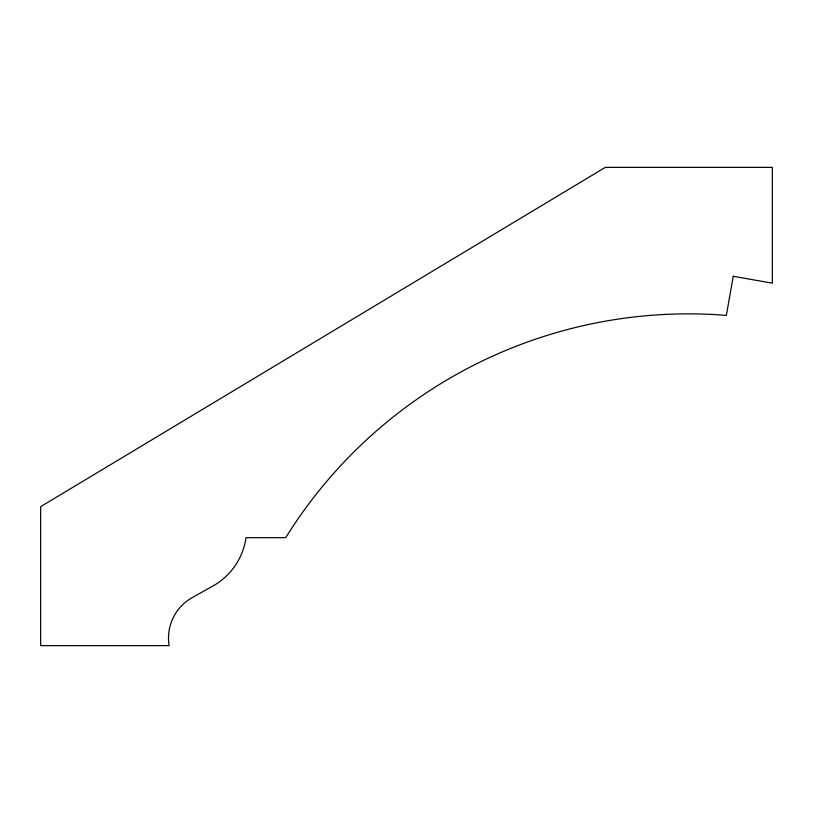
<?xml version="1.0" encoding="UTF-8"?>
<svg xmlns="http://www.w3.org/2000/svg" width="813" height="813" viewBox="0 0 813 813"><rect width="100%" height="100%" fill="white"/><g stroke="black" fill="none" stroke-linecap="round" stroke-linejoin="round"><path stroke-width="1.22" d="M733.245 276.278L726.355 315.383A474.172 474.172 0 0 0 285.698 537.678L245.993 537.678A66.005 66.005 0 0 1 212.874 586.051L192.183 597.626A46.28 46.28 0 0 0 169.134 645.624L40.65 645.624L40.65 506.662L605.319 167.376L772.35 167.376L772.35 283.178L733.245 276.278"/></g></svg>
